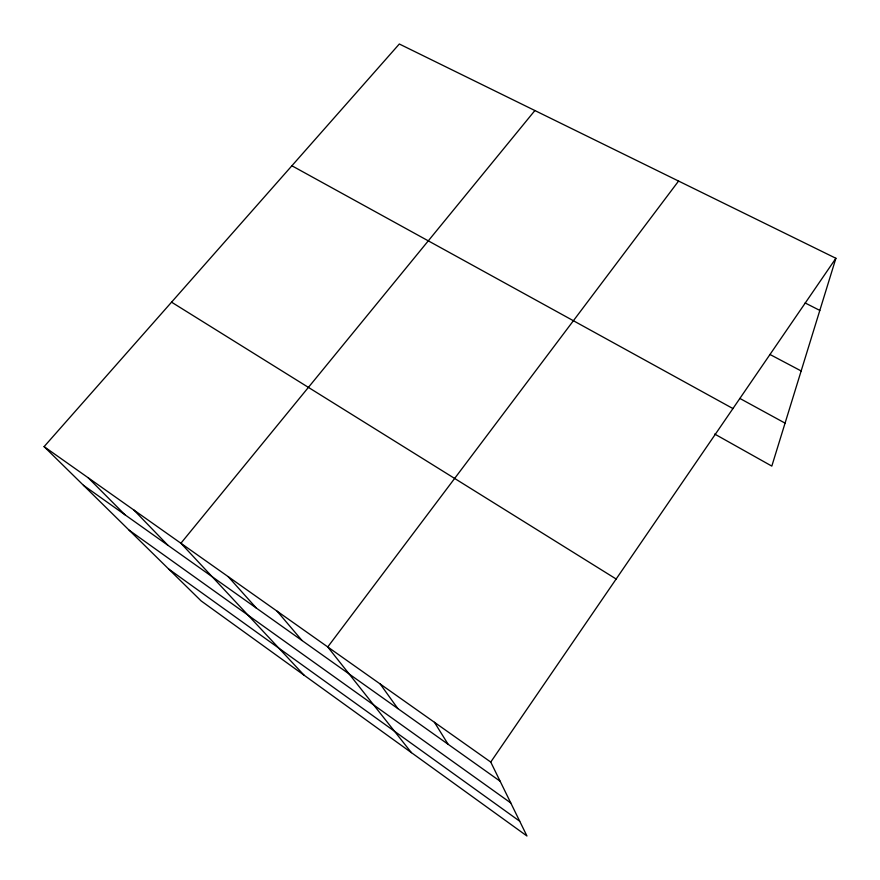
<?xml version="1.0" encoding="UTF-8"?>
<svg xmlns="http://www.w3.org/2000/svg" width="880" height="880" viewBox="0 0 880 880"><rect width="100%" height="100%" fill="white"/><g stroke="black" fill="none" stroke-linecap="round" stroke-linejoin="round"><path stroke-width="1.32" d="M44.099 446.633L490.743 762.058L526.955 836L201.113 600.908L44.099 446.633L399.322 44L835.901 258.28L771.815 466.103L714.681 434.049M490.743 762.058L835.901 258.28M678.568 181.06L327.745 646.954L411.444 752.664M534.886 110.539L180.906 543.246L304.095 675.202M805.156 302.962L819.819 310.42M770.011 354.497L801.152 370.953M739.893 398.453L785.059 423.126M291.896 165.77L732.941 408.551M171.556 302.17L616.154 579.018M83.435 485.276L500.126 781.22M129.151 530.2L510.763 802.945M168.597 568.953L519.717 821.227M88.198 477.774L125.015 514.811M133.782 509.96L167.871 545.248M228.206 576.653L256.366 608.102M277.134 611.204L302.038 640.53M380.16 683.958L397.848 708.587M434.456 722.304L448.14 744.304"/></g></svg>
